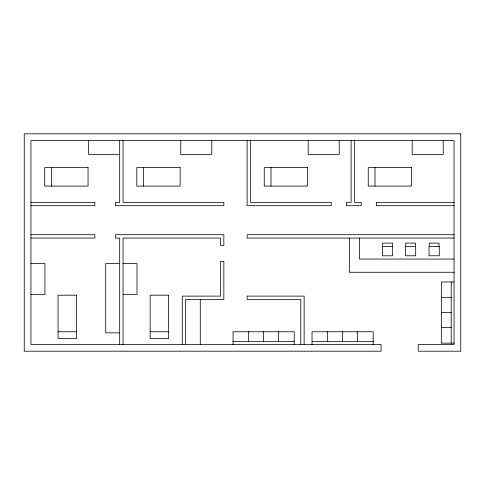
<?xml version="1.0" encoding="UTF-8"?>
<svg xmlns="http://www.w3.org/2000/svg" width="485" height="485" viewBox="0 0 485 485"><rect width="100%" height="100%" fill="white"/><g stroke="black" fill="none" stroke-linecap="round" stroke-linejoin="round"><path stroke-width="0.73" d="M119.686 154.466L88.652 154.466L88.652 140.498M30.943 202.354L94.866 202.354L94.866 205.707L30.943 205.707M454.057 202.354L376.33 202.354L376.33 205.707L454.057 205.707M30.943 234.71L94.866 234.71L94.866 238.056L30.943 238.056M454.057 234.71L247.12 234.71L247.12 238.056L454.057 238.056M454.057 259.057L359.379 259.057L359.379 238.056M30.943 263.567L44.917 263.567L44.917 294.601L30.943 294.601M119.686 263.567L105.718 263.567L105.718 332.843L119.686 332.843M123.038 263.567L137.006 263.567L137.006 294.601L123.038 294.601M454.057 272.267L349.333 272.267L349.333 238.056M454.057 281.979L441.326 281.979L441.326 343.144L454.057 343.144M441.326 297.608L451.208 297.608M441.326 312.564L451.208 312.564M441.326 327.514L451.208 327.514M58.048 331.764L76.551 331.764M150.138 331.764L168.641 331.764M233.049 341.658L294.213 341.658M312.037 341.658L373.201 341.658M451.208 281.979L451.208 343.144M443.211 140.498L443.211 154.466L412.177 154.466L412.177 140.498M439.04 246.459L439.04 243.094L429.255 243.094L429.255 246.459M415.451 246.459L415.451 243.094L405.66 243.094L405.66 246.459M392.432 246.459L392.432 243.094L382.641 243.094L382.641 246.459M375.014 167.598L375.014 186.101M373.201 344.502L373.201 331.776L312.037 331.776L312.037 344.502M357.572 331.776L357.572 341.658M354.468 140.498L354.468 202.354L361.167 202.354L361.167 205.707L346.399 205.707L346.399 202.354L351.122 202.354L351.122 140.498M342.616 331.776L342.616 341.658M339.209 140.498L339.209 154.466L308.175 154.466L308.175 140.498M327.666 331.776L327.666 341.658M304.131 344.502L304.131 296.111L247.12 296.111L247.12 299.457L300.785 299.457L300.785 344.502M294.213 344.502L294.213 331.776L233.049 331.776L233.049 344.502M278.584 331.776L278.584 341.658M271.012 167.598L271.012 186.101M263.634 331.776L263.634 341.658M250.466 140.498L250.466 202.354L331.237 202.354L331.237 205.707L247.12 205.707L247.12 140.498M248.678 331.776L248.678 341.658M211.781 140.498L211.781 154.466L180.741 154.466L180.741 140.498M200.287 299.457L200.287 344.502M185.652 344.502L185.652 299.457L223.84 299.457L223.84 261.336L220.493 261.336L220.493 296.111L182.299 296.111L182.299 344.502M143.584 167.598L143.584 186.101M123.038 140.498L123.038 202.354L223.84 202.354L223.84 205.707L115.424 205.707L115.424 202.354L119.686 202.354L119.686 140.498M123.038 344.502L123.038 238.056L220.493 238.056L220.493 245.41L223.84 245.41L223.84 234.71L115.424 234.71L115.424 238.056L119.686 238.056L119.686 344.502M51.489 167.598L51.489 186.101M460.75 133.805L24.25 133.805L24.25 351.195L381.101 351.195L381.101 344.502L30.943 344.502L30.943 140.498L454.057 140.498L454.057 344.502L418.228 344.502L418.228 351.195L460.75 351.195L460.75 133.805M88.058 167.598L44.723 167.598L44.723 186.101L88.058 186.101L88.058 167.598M180.147 167.598L136.812 167.598L136.812 186.101L180.147 186.101L180.147 167.598M307.581 167.598L264.246 167.598L264.246 186.101L307.581 186.101L307.581 167.598M411.577 167.598L368.248 167.598L368.248 186.101L411.577 186.101L411.577 167.598M392.662 246.459L382.416 246.459L382.416 255.783L392.662 255.783L392.662 246.459M415.675 246.459L405.436 246.459L405.436 255.783L415.675 255.783L415.675 246.459M439.271 246.459L429.025 246.459L429.025 255.783L439.271 255.783L439.271 246.459M76.551 295.201L58.048 295.201L58.048 338.53L76.551 338.53L76.551 295.201M168.641 295.201L150.138 295.201L150.138 338.53L168.641 338.53L168.641 295.201"/></g></svg>
